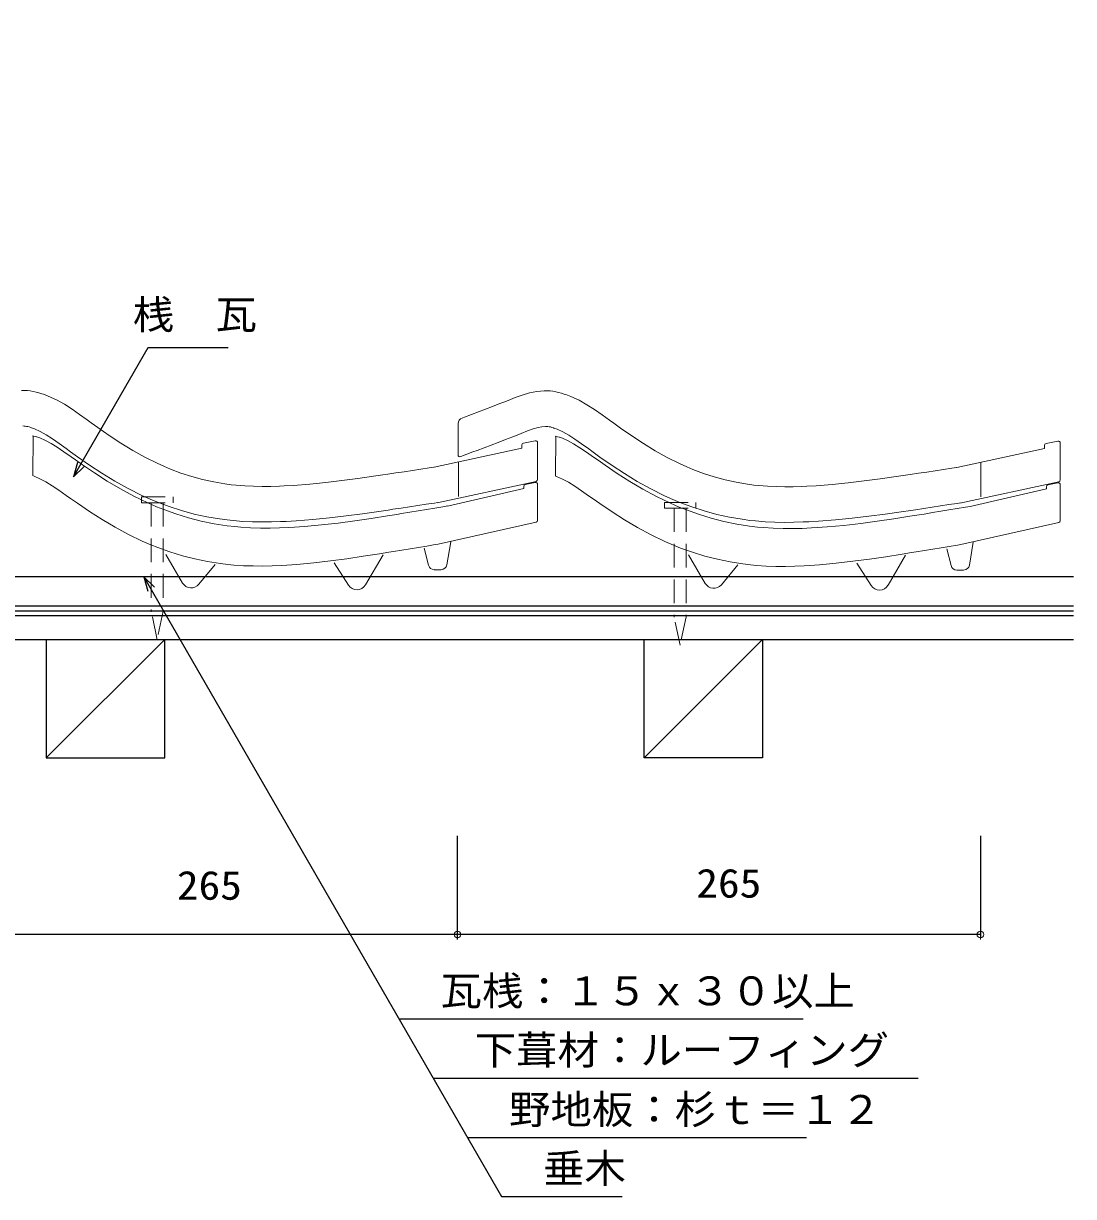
# Model space of a CAD drawing. Units: millimetres, scale not verified. Extents: x -716 to 691, y -356 to 356.
# Drawn here: x 159 to 691, y -356 to 239 of the extents above; entities that cross this region are included whole.
import ezdxf
from ezdxf.enums import TextEntityAlignment as Align

# ---------------------------------------------------------------- set-up
doc = ezdxf.new("R2010")
doc.units = ezdxf.units.MM
doc.header["$LTSCALE"] = 10
doc.linetypes.add('DASHED1', pattern=[1.8, 1.2, -0.6])
doc.linetypes.add('DASHED3', pattern=[4, 3, -1])
doc.layers.add('0-0_LAYER001', color=4, linetype='Continuous', lineweight=18)
doc.layers.add('0-2_LAYER004', color=2, linetype='Continuous', lineweight=18)
doc.layers.add('0-1_LAYER003', color=7, linetype='Continuous')
doc.styles.add('ＭＳ ゴシック', font='')
doc.styles.get('ＭＳ ゴシック').set_extended_font_data('MS Gothic')

msp = doc.modelspace()

# ---------------------------------------------------------------- linework, layer by layer
at = {"layer": '0-0_LAYER001'}
for p, q in [((379.22, 20.21), (379.22, 35.94)), ((381.26, 38.79), (381.68, 38.95)), ((163.59, 29.84), (163.63, 29.83)), ((163.63, 29.83), (164.21, 29.71)), ((163.96, 29.74), (163.78, 9.57)), ((164.21, 29.71), (164.87, 29.55)), ((164.87, 29.55), (165.66, 29.32)), ((165.66, 29.32), (165.84, 29.27)), ((165.84, 29.27), (167.3, 28.73)), ((167.3, 28.73), (170.13, 27.46)), ((170.13, 27.46), (173, 25.91)), ((173, 25.91), (176.12, 23.98)), ((176.12, 23.98), (179.49, 21.72)), ((411.58, 25.06), (411.58, 23.61)), ((418.38, 27.29), (412.38, 26.04)), ((419.58, 26.31), (419.58, 7.73)), ((428.41, 29.65), (428.45, 29.65)), ((428.45, 29.65), (429.04, 29.53)), ((428.78, 29.56), (428.6, 9.39)), ((429.04, 29.53), (429.69, 29.37)), ((429.69, 29.37), (430.48, 29.14)), ((430.48, 29.14), (430.66, 29.08)), ((430.66, 29.08), (432.13, 28.55)), ((432.13, 28.55), (434.96, 27.28)), ((434.96, 27.28), (437.82, 25.72)), ((437.82, 25.72), (440.94, 23.8)), ((440.94, 23.8), (444.31, 21.53)), ((676.4, 24.88), (676.4, 23.42)), ((683.2, 27.11), (677.2, 25.86)), ((684.4, 26.13), (684.4, 7.55)), ((179.49, 21.72), (183.11, 19.18)), ((183.11, 19.18), (185.34, 17.6)), ((367.12, 13.96), (411.58, 23.61)), ((380.57, 19.28), (386.75, 21.62)), ((444.31, 21.53), (447.93, 18.99)), ((447.93, 18.99), (450.16, 17.42)), ((631.95, 13.78), (676.4, 23.42)), ((185.34, 17.6), (188.88, 15.14)), ((188.88, 15.14), (195.07, 10.98)), ((379.4, -0.92), (379.4, 16.27)), ((450.16, 17.42), (453.71, 14.96)), ((453.71, 14.96), (459.89, 10.79)), ((644.22, -1.11), (644.22, 16.09)), ((163.62, 9.7), (164.37, 9.43)), ((164.37, 9.43), (167.34, 8.1)), ((167.34, 8.1), (170.32, 6.48)), ((170.32, 6.48), (173.52, 4.5)), ((195.07, 10.98), (201.48, 6.9)), ((201.48, 6.9), (208.11, 2.96)), ((418.79, 6.75), (368.66, -4.13)), ((418.36, 6.25), (413.32, 5.11)), ((428.45, 9.52), (429.2, 9.24)), ((429.2, 9.24), (432.16, 7.91)), ((432.16, 7.91), (435.15, 6.29)), ((435.15, 6.29), (438.34, 4.32)), ((459.89, 10.79), (466.3, 6.71)), ((466.3, 6.71), (472.94, 2.78)), ((683.61, 6.57), (633.48, -4.31)), ((683.18, 6.06), (678.14, 4.92)), ((173.52, 4.5), (176.94, 2.2)), ((176.94, 2.2), (180.58, -0.35)), ((208.11, 2.96), (215.01, -0.77)), ((373.87, -5.87), (412.54, 3.18)), ((412.54, 4.13), (412.54, 3.18)), ((419.58, -13.01), (419.58, 5.27)), ((438.34, 4.32), (441.76, 2.02)), ((441.76, 2.02), (445.4, -0.53)), ((472.94, 2.78), (479.83, -0.95)), ((638.69, -6.06), (677.36, 2.99)), ((677.36, 3.95), (677.36, 2.99)), ((684.4, -13.2), (684.4, 5.09)), ((180.58, -0.35), (182.81, -1.92)), ((182.81, -1.92), (186.33, -4.37)), ((186.33, -4.37), (192.48, -8.51)), ((215.01, -0.77), (222.08, -4.18)), ((222.08, -4.18), (226.44, -6.08)), ((371.58, -6.14), (374, -5.73)), ((445.4, -0.53), (447.63, -2.1)), ((447.63, -2.1), (451.15, -4.55)), ((451.15, -4.55), (457.3, -8.69)), ((479.83, -0.95), (486.9, -4.37)), ((486.9, -4.37), (491.26, -6.26)), ((636.4, -6.32), (638.83, -5.92)), ((192.48, -8.51), (198.84, -12.56)), ((226.44, -6.08), (230.13, -7.55)), ((230.13, -7.55), (236.29, -9.75)), ((236.29, -9.75), (242.66, -11.7)), ((242.66, -11.7), (249.12, -13.36)), ((335.19, -12.05), (343.4, -10.76)), ((343.4, -10.76), (348.13, -10)), ((348.13, -10), (350.58, -9.6)), ((350.58, -9.6), (354.79, -8.91)), ((354.79, -8.91), (358.99, -8.22)), ((358.99, -8.22), (363.19, -7.53)), ((363.19, -7.53), (367.39, -6.83)), ((367.39, -6.83), (371.58, -6.14)), ((457.3, -8.69), (463.67, -12.75)), ((491.26, -6.26), (494.95, -7.73)), ((494.95, -7.73), (501.12, -9.94)), ((501.12, -9.94), (507.48, -11.89)), ((600.02, -12.23), (608.22, -10.95)), ((608.22, -10.95), (612.95, -10.18)), ((612.95, -10.18), (615.41, -9.79)), ((615.41, -9.79), (619.61, -9.1)), ((619.61, -9.1), (623.82, -8.41)), ((623.82, -8.41), (628.02, -7.71)), ((628.02, -7.71), (632.21, -7.02)), ((632.21, -7.02), (636.4, -6.32)), ((198.84, -12.56), (205.42, -16.46)), ((205.42, -16.46), (212.24, -20.15)), ((249.12, -13.36), (255.67, -14.71)), ((255.67, -14.71), (262.18, -15.73)), ((262.18, -15.73), (266.11, -16.2)), ((266.11, -16.2), (269.16, -16.48)), ((269.16, -16.48), (274.12, -16.79)), ((274.12, -16.79), (279.09, -16.95)), ((279.09, -16.95), (283.99, -16.97)), ((283.99, -16.97), (288.82, -16.86)), ((288.82, -16.86), (293.54, -16.66)), ((293.54, -16.66), (296.34, -16.5)), ((296.34, -16.5), (301.41, -16.14)), ((301.41, -16.14), (309.97, -15.36)), ((309.97, -15.36), (318.48, -14.38)), ((318.48, -14.38), (326.89, -13.27)), ((326.89, -13.27), (335.19, -12.05)), ((418.8, -13.99), (369.21, -25.05)), ((463.67, -12.75), (470.24, -16.64)), ((470.24, -16.64), (477.06, -20.33)), ((507.48, -11.89), (513.94, -13.54)), ((513.94, -13.54), (520.49, -14.9)), ((520.49, -14.9), (527, -15.92)), ((527, -15.92), (530.93, -16.38)), ((530.93, -16.38), (533.99, -16.66)), ((533.99, -16.66), (538.94, -16.98)), ((538.94, -16.98), (543.91, -17.14)), ((543.91, -17.14), (548.82, -17.15)), ((548.82, -17.15), (553.64, -17.05)), ((553.64, -17.05), (558.37, -16.84)), ((558.37, -16.84), (561.17, -16.68)), ((561.17, -16.68), (566.23, -16.32)), ((566.23, -16.32), (574.79, -15.54)), ((574.79, -15.54), (583.3, -14.57)), ((583.3, -14.57), (591.71, -13.45)), ((591.71, -13.45), (600.02, -12.23)), ((683.62, -14.17), (634.04, -25.24)), ((212.24, -20.15), (219.23, -23.52)), ((219.23, -23.52), (223.53, -25.39)), ((477.06, -20.33), (484.05, -23.71)), ((484.05, -23.71), (488.35, -25.57)), ((223.53, -25.39), (227.15, -26.84)), ((227.15, -26.84), (233.24, -29.01)), ((233.24, -29.01), (239.52, -30.94)), ((339.4, -29.95), (344.13, -29.19)), ((344.13, -29.19), (346.58, -28.79)), ((346.58, -28.79), (350.78, -28.1)), ((350.78, -28.1), (354.99, -27.41)), ((354.99, -27.41), (359.18, -26.71)), ((359.18, -26.71), (363.38, -26.02)), ((364.28, -35.74), (362.04, -27.17)), ((363.38, -26.02), (367.57, -25.32)), ((367.57, -25.32), (369.18, -25.05)), ((373.58, -35.48), (375.52, -23.88)), ((488.35, -25.57), (491.98, -27.02)), ((491.98, -27.02), (498.06, -29.2)), ((498.06, -29.2), (504.34, -31.12)), ((604.23, -30.13), (608.95, -29.37)), ((608.95, -29.37), (611.4, -28.97)), ((611.4, -28.97), (615.61, -28.28)), ((615.61, -28.28), (619.81, -27.59)), ((619.81, -27.59), (624.01, -26.9)), ((624.01, -26.9), (628.2, -26.2)), ((629.1, -35.93), (626.86, -27.36)), ((628.2, -26.2), (632.39, -25.51)), ((632.39, -25.51), (634, -25.24)), ((638.41, -35.67), (640.34, -24.06)), ((239.67, -44.76), (231.14, -30.23)), ((239.52, -30.94), (245.89, -32.57)), ((245.89, -32.57), (252.34, -33.9)), ((247.84, -45.41), (256.14, -35.35)), ((252.34, -33.9), (258.77, -34.91)), ((258.77, -34.91), (262.64, -35.37)), ((262.64, -35.37), (265.64, -35.64)), ((265.64, -35.64), (270.53, -35.96)), ((292.53, -35.66), (297.56, -35.31)), ((297.56, -35.31), (306.08, -34.53)), ((306.08, -34.53), (314.55, -33.56)), ((314.55, -33.56), (322.93, -32.44)), ((323.78, -45.88), (316.46, -34.58)), ((322.93, -32.44), (331.21, -31.23)), ((331.21, -31.23), (339.4, -29.95)), ((332.29, -45.69), (341.23, -30.45)), ((504.49, -44.95), (495.96, -30.41)), ((504.34, -31.12), (510.71, -32.75)), ((510.71, -32.75), (517.17, -34.09)), ((512.66, -45.6), (520.97, -35.53)), ((517.17, -34.09), (523.59, -35.1)), ((523.59, -35.1), (527.46, -35.55)), ((527.46, -35.55), (530.46, -35.83)), ((557.36, -35.85), (562.39, -35.49)), ((562.39, -35.49), (570.9, -34.71)), ((570.9, -34.71), (579.37, -33.74)), ((579.37, -33.74), (587.75, -32.63)), ((588.61, -46.07), (581.28, -34.76)), ((587.75, -32.63), (596.03, -31.41)), ((596.03, -31.41), (604.23, -30.13)), ((597.12, -45.88), (606.06, -30.63)), ((270.53, -35.96), (275.44, -36.11)), ((275.44, -36.11), (280.29, -36.13)), ((280.29, -36.13), (285.07, -36.02)), ((285.07, -36.02), (289.76, -35.82)), ((289.76, -35.82), (292.53, -35.66)), ((370.63, -37.99), (367.21, -37.99)), ((530.46, -35.83), (535.36, -36.14)), ((535.36, -36.14), (540.27, -36.3)), ((540.27, -36.3), (545.11, -36.31)), ((545.11, -36.31), (549.9, -36.21)), ((549.9, -36.21), (554.58, -36.01)), ((554.58, -36.01), (557.36, -35.85)), ((635.45, -38.17), (632.03, -38.17))]:
    msp.add_line(p, q, dxfattribs=at)
at = {"layer": '0-0_LAYER001', "color": 2, "linetype": 'DASHED1'}
for p, q in [((223.79, -4.17), (223.79, -59.32)), ((229.79, -4.17), (229.79, -59.07)), ((488.8, -6.9), (488.8, -62.05)), ((494.8, -6.9), (494.8, -61.8)), ((226.74, -73.58), (223.79, -59.32)), ((229.79, -59.07), (226.74, -73.58)), ((491.75, -76.31), (488.8, -62.05)), ((494.8, -61.8), (491.75, -76.31))]:
    msp.add_line(p, q, dxfattribs=at)
at = {"layer": '0-0_LAYER001', "color": 2}
for p, q in [((220.07, -41.6), (401.31, -355.51)), ((378.94, -225.29), (378.94, -172.79)), ((643.94, -225.29), (643.94, -172.79)), ((113.94, -222.79), (378.94, -222.79)), ((378.94, -222.79), (643.94, -222.79)), ((349.38, -265.57), (554.21, -265.57)), ((366.69, -295.55), (612.34, -295.55)), ((384.07, -325.65), (555.74, -325.65)), ((401.31, -355.51), (462.36, -355.51))]:
    msp.add_line(p, q, dxfattribs=at)
for points in [[(184.39, 9.03), (222.21, 74.54), (262.71, 74.54)], [(189.69, 14.34), (184.39, 9.03), (186.33, 16.28)], [(222.01, -48.84), (220.07, -41.6), (225.37, -46.9)]]:
    msp.add_lwpolyline(points, dxfattribs=at)
at = {"layer": '0-0_LAYER001'}
for points in [[(158.01, 52.8), (160.17, 52.77), (161.02, 52.71), (162.48, 52.54), (163.94, 52.29), (165.39, 51.98), (166.84, 51.6), (168.26, 51.16), (169.08, 50.89), (171.58, 49.94), (175.74, 48.01), (179.74, 45.76), (183.63, 43.28), (187.44, 40.64), (191.2, 37.92), (193.39, 36.34), (196.72, 33.95), (202.51, 29.94), (208.38, 26.08), (214.36, 22.43), (220.45, 19.01), (226.7, 15.89), (230.4, 14.23), (233.46, 12.95), (238.82, 10.95), (244.27, 9.2), (249.81, 7.7)], [(381.68, 38.95), (382.5, 39.26), (386.05, 40.6), (389.6, 41.94), (393.17, 43.31), (396.76, 44.69), (400.36, 46.11), (402.47, 46.94), (404.55, 47.77), (408.15, 49.17), (411.78, 50.45), (415.44, 51.52), (419.12, 52.27), (422.83, 52.61), (424.99, 52.59), (425.84, 52.53), (427.3, 52.35), (428.76, 52.11), (430.22, 51.79), (431.66, 51.41), (433.09, 50.98), (433.9, 50.7), (436.4, 49.76), (440.56, 47.82), (444.57, 45.58), (448.45, 43.1), (452.26, 40.46), (456.03, 37.74), (458.21, 36.16), (461.54, 33.77), (467.33, 29.75), (473.21, 25.9), (479.18, 22.24), (485.28, 18.83), (491.52, 15.71), (495.22, 14.04), (498.28, 12.77), (503.64, 10.77), (509.09, 9.01), (514.63, 7.51)], [(158.72, 34.79), (159.4, 34.78), (159.32, 34.78), (159.94, 34.71), (160.53, 34.61), (161.2, 34.47), (161.93, 34.28), (162.78, 34.02), (163.02, 33.94), (164.58, 33.34), (167.53, 31.97), (170.49, 30.31), (173.66, 28.29), (177.04, 25.95), (180.65, 23.34), (182.86, 21.74), (186.35, 19.24), (192.44, 15.02), (198.74, 10.88), (205.26, 6.89), (212.03, 3.1), (218.97, -0.37), (223.25, -2.3), (226.85, -3.79), (232.91, -6.06), (239.16, -8.07), (245.51, -9.79)], [(386.79, 21.64), (388.85, 22.41), (392.41, 23.76), (396.01, 25.12), (399.63, 26.51), (403.28, 27.92), (406.96, 29.36), (409.11, 30.21), (411.14, 31.02), (414.41, 32.29), (417.31, 33.31), (419.77, 34.03), (421.76, 34.44), (423.54, 34.6), (424.22, 34.59), (424.15, 34.6), (424.76, 34.53), (425.35, 34.43), (426.02, 34.28), (426.75, 34.09), (427.6, 33.83), (427.85, 33.75), (429.41, 33.16), (432.35, 31.79), (435.31, 30.13), (438.48, 28.11), (441.87, 25.76), (445.47, 23.16), (447.68, 21.56), (451.17, 19.06), (457.26, 14.83), (463.57, 10.69), (470.09, 6.7), (476.85, 2.92), (483.8, -0.56), (488.07, -2.48), (491.67, -3.98), (497.73, -6.24), (503.98, -8.25), (510.33, -9.97)], [(249.81, 7.7), (255.4, 6.46), (261.05, 5.49), (264.34, 5.06), (266.86, 4.79), (271.21, 4.45), (275.57, 4.25), (279.94, 4.17), (284.3, 4.21), (288.67, 4.34), (291.2, 4.45), (295.93, 4.72), (304.07, 5.35), (312.19, 6.16), (320.29, 7.12), (328.39, 8.19), (336.47, 9.34), (341.16, 10.03), (343.59, 10.39), (347.79, 11.02), (351.98, 11.65), (356.18, 12.28), (360.37, 12.92), (364.57, 13.55), (367, 13.92)], [(514.63, 7.51), (520.23, 6.27), (525.87, 5.31), (529.16, 4.87), (531.68, 4.6), (536.03, 4.26), (540.4, 4.07), (544.76, 3.99), (549.13, 4.02), (553.49, 4.15), (556.02, 4.26), (560.75, 4.53), (568.89, 5.16), (577.01, 5.98), (585.12, 6.94), (593.21, 8.01), (601.29, 9.16), (605.98, 9.85), (608.41, 10.21), (612.61, 10.83), (616.81, 11.46), (621, 12.1), (625.2, 12.73), (629.39, 13.37), (631.82, 13.74)], [(245.51, -9.79), (251.94, -11.21), (258.35, -12.31), (262.21, -12.82), (265.21, -13.14), (270.1, -13.52), (275.01, -13.74), (279.85, -13.83), (284.64, -13.79), (289.33, -13.65), (292.1, -13.53), (297.14, -13.25), (305.66, -12.58), (314.15, -11.73), (322.54, -10.74), (330.84, -9.64), (339.05, -8.47), (343.78, -7.78), (346.24, -7.41), (350.45, -6.78), (354.66, -6.15), (358.87, -5.52), (363.07, -4.88), (367.27, -4.24), (368.89, -3.99)], [(510.33, -9.97), (516.76, -11.4), (523.18, -12.49), (527.04, -13), (530.03, -13.32), (534.92, -13.7), (539.83, -13.93), (544.68, -14.01), (549.46, -13.97), (554.15, -13.84), (556.93, -13.71), (561.96, -13.43), (570.48, -12.77), (578.97, -11.92), (587.36, -10.92), (595.66, -9.82), (603.87, -8.66), (608.61, -7.96), (611.06, -7.6), (615.28, -6.97), (619.49, -6.33), (623.69, -5.7), (627.9, -5.06), (632.09, -4.43), (633.71, -4.18)]]:
    msp.add_lwpolyline(points, dxfattribs=at)
at = {"layer": '0-0_LAYER001', "color": 2, "linetype": 'DASHED1'}
for points in [[(218.79, -1.17), (234.79, -1.17), (234.79, -4.17)], [(218.79, -1.17), (218.79, -4.17), (234.79, -4.17)], [(483.8, -3.9), (499.8, -3.9), (499.8, -6.9)], [(483.8, -3.9), (483.8, -6.9), (499.8, -6.9)]]:
    msp.add_lwpolyline(points, dxfattribs=at)
at = {"layer": '0-0_LAYER001', "color": 2}
for centre in [(378.94, -222.79), (378.94, -222.79), (643.94, -222.79)]:
    msp.add_circle(centre, 1.7, dxfattribs=at)
at = {"layer": '0-0_LAYER001'}
for centre, radius, start, end in [((382.33, 35.98), 3, 110.94902, 178.7), ((412.58, 25.06), 1, 101.73308, 180), ((418.58, 26.31), 1, 0, 101.73308), ((677.4, 24.88), 1, 101.73308, 180), ((683.4, 26.13), 1, 0, 101.73308), ((380.22, 20.21), 1, 180, 290.73166), ((418.58, 5.27), 1, 0, 102.72435), ((418.58, 7.73), 1, 282.24497, 0), ((683.4, 5.09), 1, 0, 102.72435), ((683.4, 7.55), 1, 282.24497, 0), ((413.54, 4.13), 1, 102.72435, 180), ((678.36, 3.95), 1, 102.72435, 180), ((418.58, -13.01), 1, 282.58296, 0), ((683.4, -13.2), 1, 282.58296, 0), ((370.63, -34.99), 3, 270, 350.53767), ((367.18, -34.98), 3, 194.67639, 270), ((632.01, -35.17), 3, 194.67639, 270), ((635.45, -35.17), 3, 270, 350.53767), ((243.98, -42.23), 5, 210.42578, 320.47001), ((327.98, -43.16), 5, 212.93986, 329.61716), ((508.81, -42.42), 5, 210.42578, 320.47001), ((592.8, -43.35), 5, 212.93986, 329.61716)]:
    msp.add_arc(centre, radius, start, end, dxfattribs=at)
at = {"layer": '0-1_LAYER003'}
for p, q in [((220.07, -41.6), (222.01, -48.84)), ((220.07, -41.6), (225.37, -46.9)), ((691.15, -61.32), (-401.07, -61.32)), ((-401.07, -73.32), (691.15, -73.32)), ((473.57, -133.32), (533.57, -73.32)), ((378.94, -225.29), (378.94, -172.79)), ((643.94, -172.79), (643.94, -224.49)), ((643.94, -222.79), (-371.06, -222.79)), ((349.38, -265.57), (554.21, -265.57)), ((366.69, -295.55), (612.34, -295.55)), ((384.07, -325.65), (555.74, -325.65))]:
    msp.add_line(p, q, dxfattribs=at)
for points in [[(-398.75, 238.68), (-398.75, -58.82), (691.15, -58.82)], [(184.39, 9.03), (222.21, 74.54), (262.71, 74.54)], [(186.33, 16.28), (184.39, 9.03), (189.69, 14.34)], [(691.15, -56.44), (-253.89, -56.44), (-253.89, -41.44), (691.15, -41.44)], [(220.07, -41.6), (401.31, -355.51), (462.36, -355.51)], [(170.57, -73.32), (170.57, -133.32), (230.57, -133.32), (230.57, -73.32), (170.57, -133.32)], [(533.57, -73.32), (533.57, -133.32), (473.57, -133.32), (473.57, -73.32)]]:
    msp.add_lwpolyline(points, dxfattribs=at)
at = {"layer": '0-2_LAYER004'}
for p, q in [((691.15, -41.44), (-253.89, -41.44)), ((-253.89, -56.44), (691.15, -56.44)), ((691.15, -61.32), (-401.07, -61.32)), ((691.15, -73.32), (-401.07, -73.32)), ((230.57, -73.32), (170.57, -133.32)), ((533.57, -73.32), (473.57, -133.32)), ((533.57, -73.32), (533.57, -133.32)), ((533.57, -133.32), (473.57, -133.32))]:
    msp.add_line(p, q, dxfattribs=at)
at = {"layer": '0-2_LAYER004', "linetype": 'DASHED3'}
msp.add_line((691.15, -58.82), (-398.75, -58.82), dxfattribs=at)
at = {"layer": '0-2_LAYER004'}
msp.add_lwpolyline([(170.57, -133.32), (170.57, -73.32), (230.57, -73.32), (230.57, -133.32)], close=True, dxfattribs=at)
msp.add_lwpolyline([(473.57, -133.32), (473.57, -73.32), (533.57, -73.32)], dxfattribs=at)

# ---------------------------------------------------------------- texts
at = {"layer": '0-0_LAYER001', "color": 7, "style": 'ＭＳ ゴシック'}
for s, width, p in [('桟\u3000瓦', 1.05, (214.37, 79.49)), ('265', 1.1, (500, -208.51)), ('265', 1.1, (236.77, -209.58)), ('\u3000瓦桟：１５ｘ３０以上', 1.05, (349.38, -263.07)), ('\u3000下葺材：ルーフィング', 1.05, (366.69, -293.05)), ('\u3000野地板：杉ｔ＝１２', 1.05, (384.07, -323.15)), ('\u3000垂木', 1.05, (401.31, -353.01))]:
    msp.add_text(s, height=14.66, dxfattribs=dict(at, width=width)).set_placement(p, align=Align.BOTTOM_LEFT)

doc.saveas('drawing.dxf')
